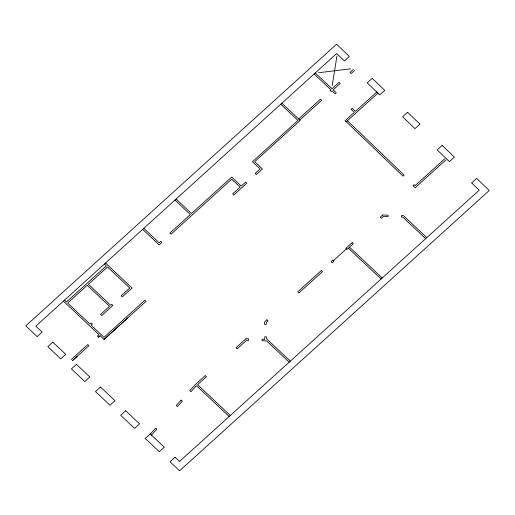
<?xml version="1.0" encoding="UTF-8"?>
<svg xmlns="http://www.w3.org/2000/svg" width="515" height="515" viewBox="0 0 515 515"><rect width="100%" height="100%" fill="white"/><g stroke="black" fill="none" stroke-linecap="round" stroke-linejoin="round"><path stroke-width="0.77" d="M332.239 85.58L336.939 55.974M150.335 433.997L155.633 428.177L156.888 429.169L151.494 435.091M298.649 118.978L320.485 99.189L321.643 100.283L299.801 120.066M353.264 69.486L350.065 72.383L351.224 73.478L354.41 70.587M71.27 359.528L87.711 344.625L88.87 345.719L72.428 360.616M63.409 301.159L98.989 334.673L97.425 336.095L98.597 337.196L100.148 335.767L104.024 339.417L127.784 317.909M376.806 91.992L355.479 111.324L352.247 108.279L351.114 109.309L354.346 112.347L345.018 120.8L346.17 121.894L377.959 93.086M104.017 339.411L146.073 301.294L144.915 300.2L103.991 337.293L91.123 325.165L92.352 324.044L91.194 322.957L89.964 324.077L67.645 303.052L87.273 285.284L109.56 306.316L100.592 314.44L101.751 315.528L112.894 305.434L111.736 304.346L110.693 305.286L88.406 284.254L107.487 266.982L129.767 288.001L121.186 295.777L122.345 296.865L132.052 288.065L105.504 263.017M72.448 360.635L77.115 356.419M98.597 337.196L100.161 335.774M444.767 158.787L415.129 185.619L414.118 184.653L412.985 185.683L415.142 187.75L445.919 159.882M333.385 260.687L346.447 248.854M318.592 72.731L350.586 68.83M315.244 72.963L332.008 88.747L339.082 82.336L340.241 83.424L333.166 89.842L336.25 92.745L335.117 93.775L332.027 90.865L331.325 91.509L330.167 90.415L330.875 89.777L314.111 73.993M426.806 237.627L403.432 215.611L401.475 215.553L401.488 217.06L402.775 217.092L425.667 238.657M281.885 103.193L300.194 120.439L254.687 161.671L262.47 169.004L256.348 174.553L255.189 173.458L260.178 168.939L252.472 161.684L297.979 120.446L280.752 104.217M349.511 247.155L382.233 277.978M348.378 248.179L381.1 279.001M176.111 199.041L191.483 213.519L231.699 177.083L241.258 186.089L245.584 182.168L246.737 183.256L233.81 194.973L232.651 193.885L240.125 187.112L231.718 179.201L171.096 234.132L169.937 233.044L190.35 214.549L174.978 200.065M290.325 361.17L266.371 338.606L266.352 336.823L264.736 336.771L264.755 339.334L262.038 339.25L262.051 340.75L266.558 340.885L289.185 362.2M143.782 228.332L159.154 242.816L160.667 241.445L161.826 242.533L159.18 244.934L142.649 229.362M230.308 415.496L197.58 384.673L206.444 376.658L205.298 375.557L195.243 384.66L189.758 390.679L191.014 391.677L196.447 385.703L229.169 416.526M64.542 300.136L66.487 301.964L106.335 265.895L104.371 264.047M347.445 120.748L404.178 175.126L403.045 176.156L346.305 121.772M181.126 400.168L176.239 405.537L177.495 406.528L182.381 401.166L181.126 400.168M336.598 44.206L25.75 325.879L37.17 336.636L42.166 332.111L35.831 326.149L336.649 53.566L344.342 60.937L349.37 56.45L336.598 44.206M52.826 342.153L47.831 346.679L60.776 358.871L65.772 354.352L52.826 342.153M76.432 364.388L71.437 368.914L84.827 381.525L89.822 377.006L76.432 364.388M100.483 387.042L95.494 391.567L110.023 405.254L115.019 400.734L100.483 387.042M125.679 410.777L120.684 415.296L134.582 428.383L139.578 423.864L125.679 410.777M245.925 338.78L236.031 347.741L237.177 348.835L246.608 340.299L248.616 340.357L248.603 338.857L245.925 338.78M266.841 319.847L264.613 321.862L264.639 324.482L266.255 324.527L266.236 322.532L267.993 320.942L266.847 319.841M321.418 270.446L297.709 291.908L298.855 293.009L322.564 271.547L321.418 270.446M332.812 260.133L331.068 261.71L332.214 262.811L333.958 261.234L332.812 260.133M352.157 242.623L345.874 248.307L347.02 249.408L353.303 243.717L352.157 242.623M382.664 215.006L380.282 217.163L381.428 218.263L383.347 216.525L388.053 216.661L388.04 215.161L382.664 215.006M150.238 433.907L145.243 438.426L159.335 451.7L164.324 447.175L150.238 433.907M174.991 457.217L169.995 461.743L179.606 470.794L489.25 190.511L476.632 178.415L471.605 182.902L479.208 190.196L179.51 461.479L174.991 457.217M372.236 78.364L367.208 82.851L379.742 94.863L384.769 90.376L372.236 78.364M407.629 112.283L402.601 116.776L414.968 128.628L419.995 124.141L407.629 112.283M442.192 145.41L437.164 149.897L449.408 161.633L454.436 157.146L442.192 145.41"/></g></svg>
